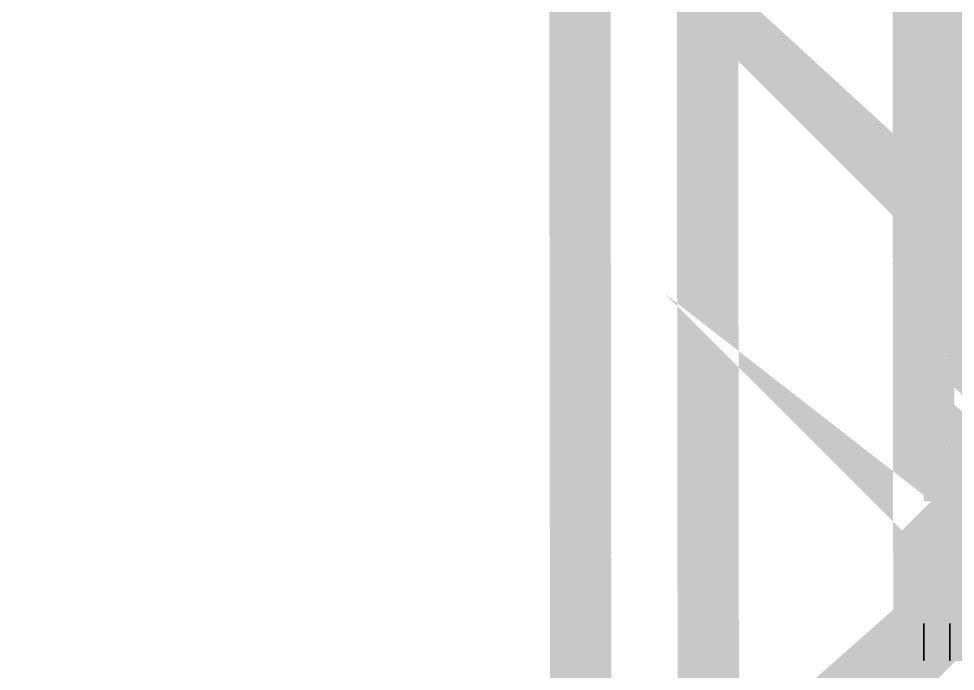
# Model space of a CAD drawing. Header units: feet. Extents: x -99009 to 3252343, y -11094690 to 9035152.
# Drawn here: x 2489858.3 to 2489959.6, y -1976472.6 to -1976402 of the extents above; entities that cross this region are included whole.
import ezdxf

# ---------------------------------------------------------------- set-up
doc = ezdxf.new("R2010")
doc.units = ezdxf.units.FT
doc.layers.add('1', color=1, linetype='Continuous')

# ---------------------------------------------------------------- blocks, each defined once
blk = doc.blocks.new('GRINDING MASTER')
at = {"linetype": 'ByBlock', "lineweight": -2, "transparency": 33554684}
blk.add_hatch(color=256, dxfattribs=at).paths.add_polyline_path([(1541942.33, -40228.15), (1541942.33, -40225.42), (1541946.46, -40225.42), (1541946.46, -40228.15), (1541942.33, -40228.15)])
blk.add_hatch(color=256, dxfattribs=at).paths.add_polyline_path([(1541942.33, -40228.15), (1541942.33, -40225.42), (1541946.46, -40225.42), (1541946.46, -40228.15), (1541942.33, -40228.15)])
at = {"linetype": 'ByBlock', "lineweight": -2, "transparency": 33554684, "const_width": 6.63}
for points in [[(1542093.72, -40131.9), (1542034.52, -40075.51), (1542093.72, -40136.04)], [(1541905.2, -40296.95), (1541905.2, -39997.04)], [(1541919, -40053.43), (1541919, -40247.42), (1542114.32, -40251.55)], [(1541919, -40056.24), (1541942.33, -40075.51), (1541942.33, -40224.1), (1541919, -40244.69)], [(1541991.86, -40224.1), (1541942.33, -40178.62), (1541987.8, -40224.1)], [(1542015.26, -40224.1), (1541942.33, -40155.3)], [(1541942.33, -40158.03), (1542011.12, -40224.1)], [(1541958.86, -40162.17), (1541949.27, -40162.17), (1541942.33, -40162.17)], [(1542001.53, -40224.1), (1541942.33, -40164.9)], [(1541942.33, -40169.03), (1541998.8, -40224.1)], [(1541952, -40178.62), (1541942.33, -40178.62)], [(1541982.26, -40224.1), (1541942.33, -40188.3)], [(1541952, -40188.3), (1541942.33, -40188.3)], [(1541942.33, -40191.03), (1541978.13, -40224.1)], [(1541942.33, -40214.43), (1541954.73, -40224.1), (1541942.33, -40211.7)], [(1541968.53, -40224.1), (1541942.33, -40202.02)], [(1541942.33, -40204.83), (1541965.73, -40224.1)], [(1541954.73, -40204.83), (1541945.13, -40204.83)], [(1541949.27, -40207.56), (1541942.33, -40207.56)], [(1541945.13, -40211.7), (1541954.73, -40211.7), (1541965.73, -40211.7)], [(1541949.27, -40218.56), (1541942.33, -40218.56)], [(1541921.73, -40247.42), (1541945.13, -40224.1), (1542093.72, -40224.1), (1542114.32, -40247.42)]]:
    blk.add_lwpolyline(points, dxfattribs=at)
at = {"linetype": 'ByBlock', "lineweight": -2, "transparency": 33554684}
for points in [[(1541945.13, -40195.16), (1541945.13, -40195.16)], [(1541945.13, -40195.16), (1541945.13, -40195.16)], [(1541945.13, -40195.16), (1541945.13, -40195.16)], [(1541945.13, -40195.16), (1541945.13, -40195.16)], [(1541945.13, -40204.83), (1541945.13, -40204.83)], [(1541945.13, -40204.83), (1541945.13, -40204.83)], [(1541945.13, -40204.83), (1541945.13, -40204.83)], [(1541945.13, -40204.83), (1541945.13, -40204.83)], [(1541942.33, -40224.1), (1541942.33, -40228.15)], [(1541942.33, -40228.15), (1541942.33, -40224.1)], [(1541942.33, -40224.1), (1541942.33, -40228.15)], [(1541942.33, -40228.15), (1541942.33, -40224.1)], [(1541945.13, -40224.1), (1541945.13, -40228.15)], [(1541945.13, -40228.15), (1541945.13, -40224.1)], [(1541945.13, -40224.1), (1541945.13, -40228.15)], [(1541945.13, -40228.15), (1541945.13, -40224.1)]]:
    blk.add_lwpolyline(points, dxfattribs=at)

msp = doc.modelspace()

# ---------------------------------------------------------------- linework, layer by layer
at = {"layer": '1'}
msp.add_arc((2520410.24778, -1978395.99612), 100000, 84.1346387202, 194.3871675539, dxfattribs=at)

# ---------------------------------------------------------------- block references
at = {"transparency": 33554684, "rotation": 0.06505171407317947}
msp.add_blockref('GRINDING MASTER', (947969.19485, -1937994.01305), dxfattribs=at)

doc.saveas('drawing.dxf')
